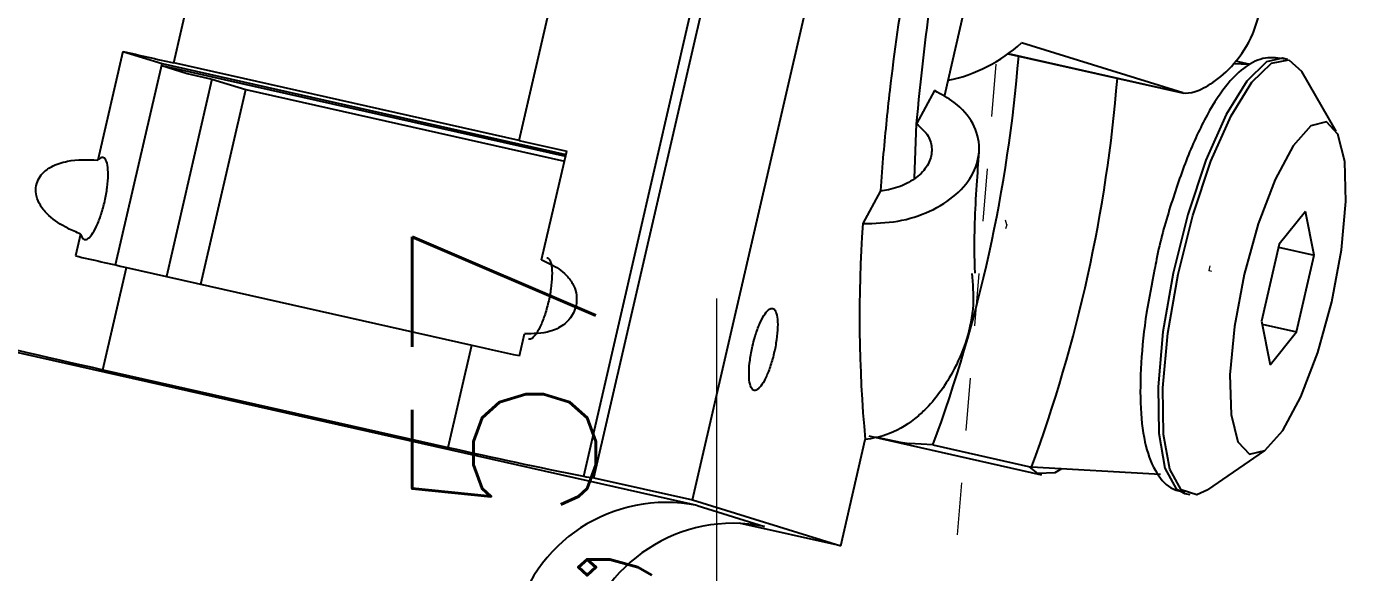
# Model space of a CAD drawing. Header units: millimetres. Extents: x 15 to 1184, y 5 to 836.
# Drawn here: x 861.98 to 887.3, y 597.85 to 608.25 of the extents above; entities that cross this region are included whole.
import ezdxf

# ---------------------------------------------------------------- set-up
doc = ezdxf.new("R2010")
doc.units = ezdxf.units.MM
doc.header["$PDSIZE"] = -1
doc.linetypes.add('虚线', pattern=[2, 1, -1])
doc.layers.get('0').update_dxf_attribs({"lineweight": 18})
doc.layers.add('尺寸线层', color=3, linetype='Continuous', lineweight=18)
doc.layers.add('虚线层', color=6, linetype='虚线', lineweight=18)
doc.styles.get("Standard").update_dxf_attribs({"font": 'txt.shx'})
doc.dimstyles.new('ISO-25', dxfattribs={"dimtxt": 2.5, "dimasz": 2.5, "dimexe": 1.25, "dimexo": 0.625, "dimtad": 1, "dimtxsty": 'Standard', "dimcen": 2.5, "dimdle": 5, "dimadec": 0, "dimazin": 0, "dimtfac": 1, "dimtmove": 0, "dimatfit": 3, "dimfxl": 0, "dimarcsym": 0})

# ---------------------------------------------------------------- blocks, each defined once
blk = doc.blocks.new('*X4')
at = {"layer": '尺寸线层', "linetype": 'Continuous'}
for points in [[(933.925, 607.127), (930.561, 608.415), (931.123, 609.458)], [(896.373, 589.352), (897.509, 592.769), (896.346, 592.996)]]:
    blk.add_hatch(color=0, dxfattribs=at).paths.add_polyline_path(points, flags=0)
at = {"layer": '尺寸线层', "color": 0, "linetype": 'Continuous'}
for start, end in [(55.3312, 100.8735), (112.9834, 175.3312)]:
    blk.add_arc((920.28, 587.399), 23.987, start, end, dxfattribs=at)
at = {"layer": '尺寸线层', "color": 0, "insert": (908.88, 611.482), "char_height": 3.5, "width": 27.5, "attachment_point": 5}
blk.add_mtext('120,00%%D', dxfattribs=at)
blk = doc.blocks.new('*X5')
at = {"layer": '尺寸线层', "linetype": 'Continuous'}
for points in [[(875.135, 590.764), (874.542, 594.32), (875.727, 594.32)], [(875.135, 585.195), (874.542, 581.639), (875.727, 581.639)]]:
    blk.add_hatch(color=0, dxfattribs=at).paths.add_polyline_path(points, flags=0)
at = {"layer": '尺寸线层', "color": 0, "linetype": 'Continuous'}
for p, q in [((875.135, 578.083), (875.135, 603.07)), ((878.08, 590.764), (874.135, 590.764)), ((854.529, 585.195), (876.135, 585.195))]:
    blk.add_line(p, q, dxfattribs=at)
at = {"layer": '尺寸线层', "color": 0, "insert": (871.611, 599.445), "char_height": 3.5, "width": 14.5, "attachment_point": 5, "rotation": 90}
blk.add_mtext('5,57', dxfattribs=at)

msp = doc.modelspace()

# ---------------------------------------------------------------- linework, layer by layer
at = {"color": 7, "linetype": 'Continuous', "lineweight": 25}
for p, q in [((872.79, 599.65), (878.638, 624.979)), ((874.67, 599.228), (880.185, 623.114)), ((879.471, 606.915), (881.104, 613.988)), ((864.783, 607.556), (865.458, 610.478)), ((871.363, 606.076), (872.038, 608.999)), ((872.596, 599.681), (874.62, 608.448)), ((884.017, 606.984), (880.937, 607.938)), ((863.812, 607.777), (863.334, 605.706)), ((863.676, 603.706), (864.562, 607.544)), ((863.812, 607.777), (864.562, 607.544)), ((864.562, 607.544), (872.258, 605.814)), ((871.363, 606.076), (864.783, 607.556)), ((880.685, 607.732), (884.033, 606.98)), ((880.686, 607.733), (884.017, 606.984)), ((884.991, 607.548), (885.25, 607.534)), ((885.25, 607.534), (885.016, 607.587)), ((885.297, 607.527), (885.018, 607.59)), ((886.01, 607.623), (885.916, 607.644)), ((885.94, 607.638), (885.916, 607.644)), ((886.034, 607.617), (886.283, 607.39)), ((864.554, 607.509), (872.25, 605.779)), ((864.554, 607.507), (865.042, 607.356)), ((865.042, 607.356), (865.512, 607.25)), ((886.939, 606.258), (886.283, 607.39)), ((865.512, 607.25), (864.644, 603.488)), ((865.297, 603.341), (866.154, 607.051)), ((865.512, 607.25), (866.154, 607.051)), ((866.154, 607.051), (872.228, 605.685)), ((879.28, 607.029), (878.941, 606.398)), ((878.898, 605.363), (878.941, 606.398)), ((878.941, 606.398), (878.95, 606.519)), ((871.794, 603.803), (872.272, 605.874)), ((878.298, 605.744), (878.251, 605.117)), ((878.251, 605.117), (877.916, 604.495)), ((886.355, 604.728), (885.853, 604.1)), ((886.52, 603.893), (886.355, 604.728)), ((863.009, 604.295), (862.913, 603.88)), ((885.853, 604.1), (885.515, 602.638)), ((885.84, 604.046), (886.52, 603.893)), ((886.183, 602.431), (886.52, 603.893)), ((863.434, 601.711), (863.884, 603.659)), ((863.884, 603.659), (870.463, 602.179)), ((874.757, 599.121), (859.718, 602.503)), ((885.515, 602.638), (885.68, 601.803)), ((885.527, 602.578), (886.183, 602.431)), ((871.372, 601.978), (871.468, 602.392)), ((885.68, 601.803), (886.183, 602.431)), ((870.014, 600.231), (870.463, 602.179)), ((863.434, 601.711), (870.014, 600.231)), ((877.494, 598.353), (877.962, 600.378)), ((878.028, 600.45), (881.318, 599.71)), ((878.178, 600.428), (878.626, 600.327)), ((878.626, 600.327), (878.804, 600.303)), ((879.252, 600.277), (878.804, 600.303)), ((879.252, 600.277), (881.132, 599.855)), ((884.491, 599.424), (885.569, 600.166)), ((883.59, 599.716), (881.132, 599.855)), ((872.79, 599.65), (874.67, 599.228)), ((874.67, 599.228), (877.494, 598.353)), ((884.051, 599.351), (884.145, 599.33)), ((874.757, 599.121), (876.04, 598.723)), ((877.494, 598.353), (875.558, 598.788))]:
    msp.add_line(p, q, dxfattribs=at)
at = {"color": 7, "linetype": 'Continuous'}
for p, q in [((880.66, 604.47), (880.637, 604.561)), ((880.66, 604.47), (880.632, 604.395)), ((884.514, 603.604), (884.534, 603.691)), ((884.514, 603.604), (884.56, 603.589))]:
    msp.add_line(p, q, dxfattribs=at)
at = {"color": 7, "linetype": 'Continuous', "lineweight": 25}
for points in [[(885.916, 607.644), (885.61, 607.576), (885.234, 607.211), (884.839, 606.571), (884.455, 605.703), (884.11, 604.671), (883.83, 603.553), (883.636, 602.43), (883.541, 601.386), (883.554, 600.5), (883.672, 599.835), (883.888, 599.442), (884.051, 599.351)], [(884.491, 599.424), (884.279, 599.329), (883.982, 599.421), (883.766, 599.814), (883.648, 600.478), (883.635, 601.365), (883.73, 602.409), (883.924, 603.531), (884.204, 604.65), (884.549, 605.682), (884.933, 606.55), (885.328, 607.19), (885.704, 607.555), (886.034, 607.617)], [(886.749, 606.431), (886.455, 606.356), (886.119, 605.979), (885.772, 605.335), (885.45, 604.49), (885.183, 603.524), (884.998, 602.533), (884.913, 601.614), (884.936, 600.856), (885.065, 600.334), (885.287, 600.099), (885.58, 600.174), (885.917, 600.552), (886.263, 601.195), (886.585, 602.041), (886.852, 603.007), (887.037, 603.998), (887.122, 604.917), (887.1, 605.675), (886.971, 606.197), (886.749, 606.431)], [(881.702, 599.822), (881.575, 599.747), (881.25, 599.733), (881.093, 599.863)]]:
    msp.add_lwpolyline(points, dxfattribs=at)
for centre, radius, start, end in [((878.954, 610.098), 2.932, 281.5825, 312.5466), ((908.046, 799.883), 197.133, 257.03341, 257.32284), ((853.151, 609.921), 27.825, 339.7207, 355.3946), ((855.031, 609.499), 27.825, 339.7207, 355.3946), ((906.722, 763.213), 161.066, 257.31852, 257.64972), ((903.055, 602.713), 25.202, 175.9448, 185.3154), ((907.146, 795.986), 197.133, 257.03341, 257.32284), ((904.628, 785.095), 187.954, 256.30652, 257.33967), ((905.822, 759.317), 161.066, 257.31852, 257.64972), ((889.348, 684.639), 86.594, 257.09817, 258.845), ((872.991, 601.561), 1.921, 258.1218, 263.9931), ((874.163, 596.215), 2.966, 78.4563, 167.9794), ((875.447, 595.817), 2.966, 78.4563, 167.9794)]:
    msp.add_arc(centre, radius, start, end, dxfattribs=at)
for points, knots in [([(879.364, 612.387), (879.303, 612.115), (879.069, 611.077), (878.73, 609.267), (878.446, 607.31), (878.338, 606.172), (878.298, 605.744)], [0, 0, 0, 0, 0.809993, 3.08695, 5.36357, 6.733683, 6.733683, 6.733683, 6.733683]), ([(884.017, 606.984), (884.087, 606.982), (884.225, 606.98), (884.599, 607.172), (885.007, 607.523), (885.314, 607.978), (885.419, 608.31), (885.452, 608.413)], [0, 0, 0, 0, 0.442919, 0.883615, 1.376937, 1.90694, 2.147694, 2.147694, 2.147694, 2.147694]), ([(885.975, 607.629), (885.843, 607.647), (885.564, 607.686), (885.187, 607.489), (884.838, 607.152), (884.471, 606.591), (884.096, 605.785), (883.772, 604.837), (883.561, 604.09), (883.488, 603.686), (883.476, 603.62)], [0, 0, 0, 0, 0.489099, 1.030718, 1.654784, 2.488659, 3.334447, 4.148504, 4.951181, 5.106661, 5.106661, 5.106661, 5.106661]), ([(877.916, 604.495), (878.141, 604.501), (878.589, 604.511), (879.213, 604.715), (879.72, 605.035), (880.055, 605.457), (880.174, 605.933), (880.048, 606.407), (879.728, 606.79), (879.413, 606.958), (879.28, 607.029)], [0, 0, 0, 0, 0.54535, 1.090541, 1.64438, 2.213169, 2.795451, 3.383255, 3.962697, 4.381297, 4.381297, 4.381297, 4.381297]), ([(878.941, 606.398), (879.015, 606.331), (879.165, 606.198), (879.246, 605.947), (879.209, 605.687), (879.043, 605.443), (878.765, 605.249), (878.48, 605.148), (878.302, 605.124), (878.251, 605.117)], [0, 0, 0, 0, 0.298225, 0.596304, 0.902302, 1.215125, 1.528117, 1.835131, 1.958983, 1.958983, 1.958983, 1.958983]), ([(880.055, 603.549), (880.052, 603.649), (880.034, 604.149), (880.063, 604.94), (880.118, 605.65), (880.134, 605.862)], [0, 0, 0, 0, 0.345362, 1.727636, 2.315746, 2.315746, 2.315746, 2.315746]), ([(863.009, 604.295), (862.926, 604.33), (862.71, 604.423), (862.437, 604.598), (862.242, 604.821), (862.161, 605.007), (862.148, 605.179), (862.191, 605.331), (862.291, 605.473), (862.478, 605.609), (862.837, 605.721), (863.14, 605.712), (863.334, 605.706)], [0, 0, 0, 0, 0.269558, 0.705392, 0.957279, 1.151885, 1.308245, 1.465097, 1.612781, 1.825145, 2.151694, 2.728553, 2.728553, 2.728553, 2.728553]), ([(863.009, 604.295), (863.024, 604.259), (863.054, 604.186), (863.131, 604.187), (863.22, 604.272), (863.315, 604.438), (863.402, 604.664), (863.473, 604.924), (863.52, 605.19), (863.538, 605.43), (863.525, 605.62), (863.481, 605.737), (863.416, 605.772), (863.36, 605.727), (863.334, 605.706)], [0, 0, 0, 0, 0.166809, 0.333611, 0.500519, 0.667051, 0.832835, 0.997832, 1.162342, 1.326869, 1.491908, 1.657735, 1.824293, 1.975221, 1.975221, 1.975221, 1.975221]), ([(871.794, 603.803), (871.865, 603.772), (872.051, 603.688), (872.267, 603.531), (872.41, 603.324), (872.463, 603.146), (872.464, 602.978), (872.423, 602.826), (872.338, 602.679), (872.187, 602.532), (871.896, 602.399), (871.635, 602.395), (871.468, 602.392)], [0, 0, 0, 0, 0.238069, 0.623736, 0.846452, 1.018545, 1.156748, 1.295387, 1.425917, 1.613764, 1.902725, 2.41246, 2.41246, 2.41246, 2.41246]), ([(871.892, 603.844), (871.91, 603.838), (871.951, 603.824), (871.987, 603.699), (871.997, 603.503), (871.976, 603.255), (871.925, 602.989), (871.852, 602.732), (871.763, 602.513), (871.671, 602.359), (871.593, 602.283), (871.558, 602.297), (871.545, 602.301)], [0, 0, 0, 0, 0.144954, 0.331236, 0.517093, 0.702102, 0.886219, 1.069787, 1.253376, 1.437543, 1.622603, 1.7253, 1.7253, 1.7253, 1.7253]), ([(879.994, 603.546), (880.01, 603.347), (880.062, 602.698), (879.736, 601.762), (879.253, 601.074), (878.808, 600.687), (878.43, 600.462), (878.093, 600.402), (877.962, 600.378)], [0, 0, 0, 0, 0.597022, 1.947461, 2.834932, 3.088305, 3.725329, 4.135707, 4.135707, 4.135707, 4.135707]), ([(883.476, 603.62), (883.421, 603.346), (883.298, 602.731), (883.206, 601.818), (883.195, 600.946), (883.287, 600.244), (883.473, 599.769), (883.75, 599.433), (883.979, 599.395), (884.059, 599.382)], [0, 0, 0, 0, 0.63381, 1.42262, 2.219203, 3.036372, 3.783792, 4.333781, 4.623414, 4.623414, 4.623414, 4.623414]), ([(875.814, 602.161), (875.796, 602.073), (875.76, 601.896), (875.742, 601.652), (875.753, 601.458), (875.795, 601.337), (875.862, 601.301), (875.946, 601.355), (876.039, 601.493), (876.13, 601.699), (876.208, 601.95), (876.265, 602.217), (876.295, 602.471), (876.293, 602.683), (876.26, 602.829), (876.201, 602.892), (876.121, 602.866), (876.029, 602.753), (875.937, 602.567), (875.863, 602.357), (875.828, 602.216), (875.814, 602.161)], [0, 0, 0, 0, 0.185473, 0.370946, 0.556411, 0.741858, 0.92729, 1.112713, 1.29814, 1.483581, 1.66904, 1.854513, 2.03999, 2.225459, 2.410912, 2.596348, 2.781773, 2.967197, 3.152633, 3.338086, 3.454172, 3.454172, 3.454172, 3.454172])]:
    msp.add_open_spline(points, degree=3, knots=knots, dxfattribs=at)
msp.add_open_spline([(878.95, 606.519), (879.045, 607.424), (879.233, 609.235), (879.641, 611.165), (879.844, 612.13)], degree=3, dxfattribs=at)
at = {"color": 7, "linetype": 'Continuous'}
for p in [(880.66, 604.47), (884.514, 603.604)]:
    msp.add_point(p, dxfattribs=at)
at = {"layer": '虚线层'}
msp.add_line((882.077, 627.465), (873.691, 524.775), dxfattribs=at)

# ---------------------------------------------------------------- dimensions: what is measured, and where the dimension line sits
at = {"layer": '尺寸线层'}
dim = msp.add_angular_dim_2l(base=(910.017, 609.08), line1=((972.408, 662.769), (884.66, 535.897)), line2=((920.28, 587.399), (879.08, 590.764)), dimstyle='ISO-25', override={"dimtxt": 3.5, "dimasz": 3.556, "dimexe": 1, "dimexo": 1, "dimgap": 1.524, "dimtad": 0, "dimtih": 1, "dimtoh": 1, "dimzin": 0, "dimsah": 1, "dimdle": 7.112, "dimadec": 2, "dimtfill": 1, "dimtolj": 1, "dimtzin": 0}, dxfattribs=at)
dim.commit()
dim.dimension.update_dxf_attribs({"geometry": '*X4', "text_midpoint": (908.88, 611.482)})
dim = msp.add_linear_dim(base=(875.135, 590.764), p1=(853.529, 585.195), p2=(879.08, 590.764), angle=90, dimstyle='ISO-25', override={"dimtxt": 3.5, "dimasz": 3.556, "dimexe": 1, "dimexo": 1, "dimgap": 1.524, "dimzin": 0, "dimsah": 1, "dimdle": 7.112, "dimadec": 2, "dimtfill": 1, "dimtolj": 1, "dimtzin": 8}, dxfattribs=at)
dim.commit()
dim.dimension.update_dxf_attribs({"geometry": '*X5', "text_midpoint": (871.611, 599.445)})

doc.saveas('drawing.dxf')
